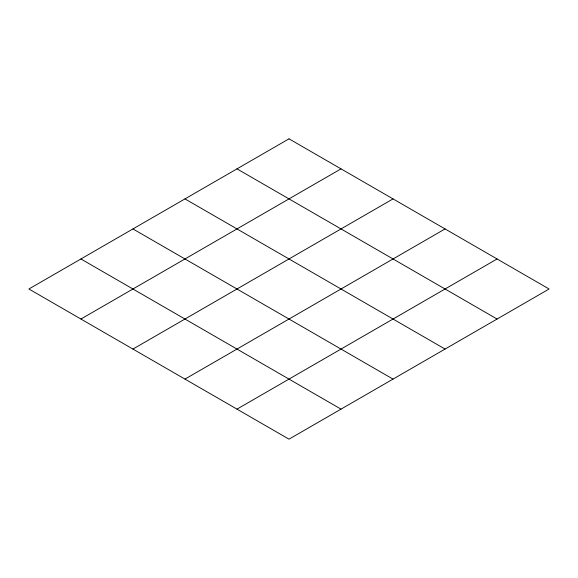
<?xml version="1.0" encoding="UTF-8"?>
<svg xmlns="http://www.w3.org/2000/svg" width="578" height="578" viewBox="0 0 578 578"><rect width="100%" height="100%" fill="white"/><g stroke="black" fill="none" stroke-linecap="round" stroke-linejoin="round"><path stroke-width="0.87" d="M80.92 319.034L341.02 168.863M132.94 349.069L393.04 198.897M184.96 379.103L445.06 228.931M236.98 409.137L497.08 258.966M236.98 168.863L497.08 319.034M184.96 198.897L445.06 349.069M132.94 228.931L393.04 379.103M80.92 258.966L341.02 409.137M289 138.836L28.9 289L289 439.164L549.1 289L289 138.836"/></g></svg>
